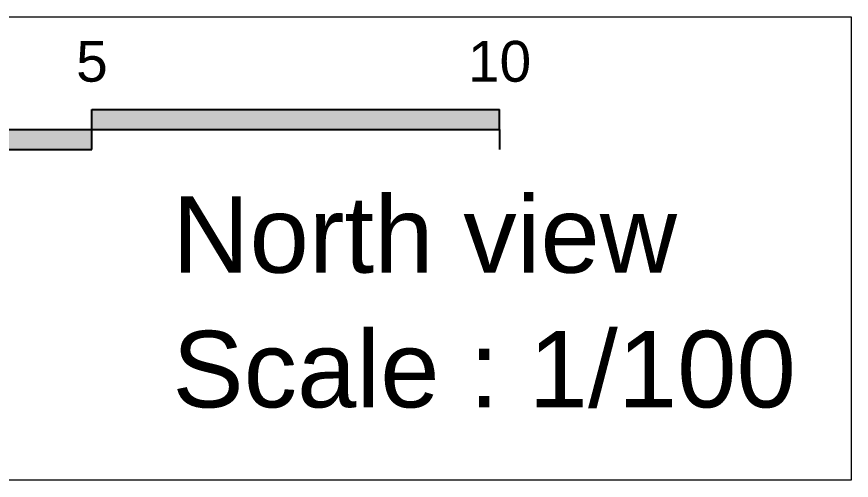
# Model space of a CAD drawing. Header units: millimetres. Extents: x 3779.2 to 3799.4, y 1521.7 to 1550.7.
# Drawn here: x 3788.07 to 3798.31, y 1521.73 to 1527.42 of the extents above; entities that cross this region are included whole.
import ezdxf
from ezdxf.enums import TextEntityAlignment as Align

# ---------------------------------------------------------------- set-up
doc = ezdxf.new("R2010")
doc.units = ezdxf.units.MM
doc.linetypes.add('DASHDOT2', pattern=[0.5, 0.25, -0.125, 0, -0.125])
doc.layers.add('Axe Architechture', color=7, linetype='Continuous', lineweight=15)
doc.styles.add('Arial', font='arial.ttf', dxfattribs={"height": 300})

# ---------------------------------------------------------------- blocks, each defined once
blk = doc.blocks.new('a')
h = blk.add_hatch(color=1)
h.paths.add_polyline_path([(-4.524, 0.856), (-5.524, 0.856), (-5.524, 0.61), (-4.524, 0.61)])
h.paths.add_polyline_path([(-5.524, 0.61), (-6.524, 0.61), (-6.524, 0.363), (-5.524, 0.363)])
h.paths.add_polyline_path([(-1.524, 0.61), (-4.524, 0.61), (-4.524, 0.363), (-1.524, 0.363)])
blk.add_hatch(color=1).paths.add_polyline_path([(3.476, 0.856), (-1.524, 0.856), (-1.524, 0.61), (3.476, 0.61)])
at = {"color": 1}
for p, q in [((-6.524, 0.61), (-6.524, 0.856)), ((-5.524, 0.856), (-4.524, 0.856)), ((-5.524, 0.856), (-5.524, 0.363)), ((-4.524, 0.363), (-4.524, 0.856)), ((-1.524, 0.856), (3.476, 0.856)), ((-6.524, 0.363), (-6.524, 0.61)), ((-6.524, 0.61), (-5.524, 0.61)), ((-5.524, 0.61), (3.476, 0.61)), ((3.476, 0.61), (3.476, 0.363)), ((-6.524, 0.363), (-5.524, 0.363)), ((-4.524, 0.363), (-1.524, 0.363))]:
    blk.add_line(p, q, dxfattribs=at)
for points in [[(-1.524, 0.363), (-1.524, 0.856)], [(3.476, 0.61), (3.476, 0.856)]]:
    blk.add_lwpolyline(points, dxfattribs=at)
at = {"color": 1, "style": 'Arial'}
for s, p in [('0', (-6.524, 1.446)), ('1', (-5.524, 1.446)), ('2', (-4.524, 1.446)), ('5', (-1.524, 1.446)), ('10', (3.476, 1.446))]:
    blk.add_text(s, height=0.5, dxfattribs=at).set_placement(p, align=Align.MIDDLE_CENTER)

msp = doc.modelspace()

# ---------------------------------------------------------------- linework, layer by layer
at = {"lineweight": 9, "ltscale": 2}
msp.add_lwpolyline([(3780.244, 1527.416), (3798.309, 1527.416), (3798.309, 1521.732), (3780.244, 1521.732)], close=True, dxfattribs=at)

# ---------------------------------------------------------------- block references
msp.add_blockref('a', (3790.518, 1525.423))

# ---------------------------------------------------------------- texts
at = {"layer": 'Axe Architechture', "linetype": 'DASHDOT2', "style": 'Arial'}
for s, p in [('North view', (3789.981, 1524.277)), ('Scale : 1/100', (3789.981, 1522.626))]:
    msp.add_text(s, height=0.9381, dxfattribs=at).set_placement(p)

doc.saveas('drawing.dxf')
